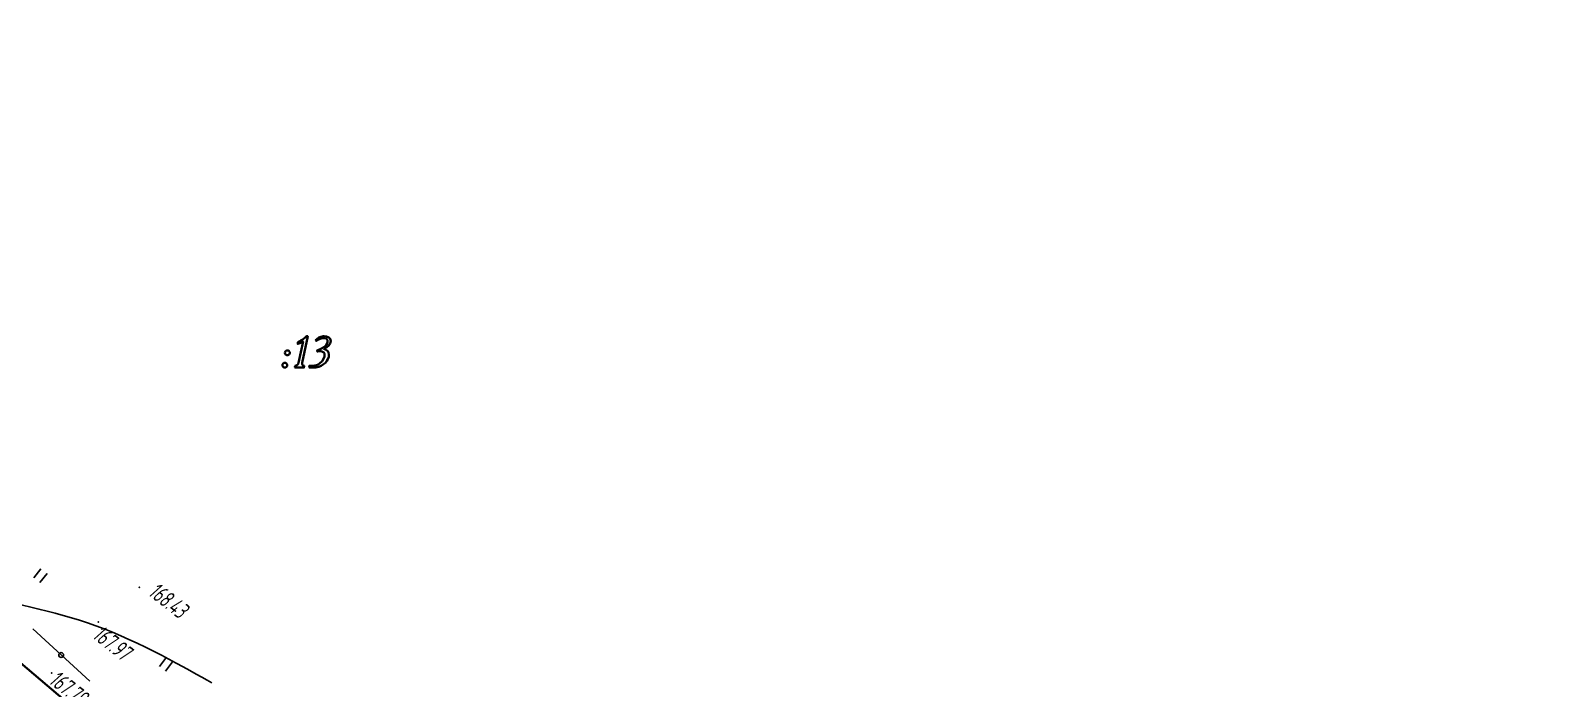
# Model space of a CAD drawing. Header units: millimetres. Extents: x -1799 to 6962, y -1020 to 4121.
# Drawn here: x 6567.4 to 6882.1, y -88.6 to 47.6 of the extents above; entities that cross this region are included whole.
import ezdxf

# ---------------------------------------------------------------- set-up
doc = ezdxf.new("R2010")
doc.units = ezdxf.units.MM
doc.linetypes.add('CONTI', pattern=[0])
doc.layers.add('10', color=1, linetype='Continuous', lineweight=35)
for name, color, linetype in [('GOR_BDEFAULT', 212, 'CONTI'), ('PI_OTDEFAULT', 172, 'CONTI'), ('PI_TTDEFAULT', 5, 'CONTI'), ('SIT_LDEFAULT', 7, 'CONTI'), ('USLZNDEFAULT', 7, 'CONTI')]:
    doc.layers.add(name, color=color, linetype=linetype)
doc.styles.add('eskd', font='spds.shx', dxfattribs={"width": 1.2, "oblique": 15})

# ---------------------------------------------------------------- blocks, each defined once
blk = doc.blocks.new('BL_2011')
at = {"color": 0}
for p, q in [((0, 0), (0, 2.4)), ((1.6, 0), (1.6, 2.4))]:
    blk.add_line(p, q, dxfattribs=at)

msp = doc.modelspace()

# ---------------------------------------------------------------- linework, layer by layer
at = {"layer": '10'}
for points in [[(6793.35, -384.84), (6770.37, -319.07), (6764.77, -303.04), (6757.12, -284.91), (6740.02, -244.43), (6734.48, -237.3), (6720.36, -219.1), (6715.48, -214.91), (6691.38, -194.23), (6670.76, -176.53), (6602.52, -114.87), (6488.07, -17.7), (6445.51, 26.02), (6390.83, 91.9), (6326.94, 163.71), (6272.93, 214.1), (6270.11, 207.68), (6248, 222.4), (6234.43, 228.78), (6235.36, 230.3), (6147.93, 271.03)], [(6272.93, 214.1), (6326.94, 163.71), (6390.83, 91.9), (6445.51, 26.02), (6488.07, -17.7), (6602.52, -114.87), (6670.76, -176.53), (6691.38, -194.23), (6715.48, -214.91), (6720.36, -219.1), (6734.48, -237.3), (6740.02, -244.43), (6757.12, -284.91), (6764.77, -303.04), (6770.37, -319.07), (6793.35, -384.84), (6802.17, -388.78), (6818.27, -433.08), (6818.27, -433.08), (6854.48, -549.11), (6853.3, -551.03), (6857.05, -557.06), (6863, -576.5), (6882.06, -646.69)]]:
    msp.add_lwpolyline(points, dxfattribs=at)
for points in [[(6622.21, -21.79), (6622.15, -22.17), (6624.04, -22.17), (6624.09, -21.79), (6623.87, -21.74), (6623.75, -21.65), (6623.68, -21.42), (6623.68, -21.37), (6623.68, -21.34), (6623.68, -21.31), (6623.68, -21.26), (6623.68, -21.24), (6623.68, -21.2), (6623.68, -21.15), (6624.82, -15.68), (6624.54, -15.68), (6624.39, -15.82), (6624.27, -15.95), (6623.88, -16.26), (6623.68, -16.4), (6623.48, -16.52), (6623.15, -16.72), (6622.79, -16.91), (6622.73, -17.28), (6623.2, -17.09), (6623.84, -16.75), (6622.9, -21.15), (6622.91, -21.18), (6622.89, -21.24), (6622.87, -21.31), (6622.83, -21.41), (6622.75, -21.54), (6622.55, -21.7)], [(6626.42, -16.48), (6626.59, -16.66), (6627.06, -16.35), (6627.61, -16.12), (6627.86, -16.06), (6628.1, -16.06), (6628.47, -16.11), (6628.73, -16.25), (6628.89, -16.46), (6628.94, -16.7), (6628.88, -17.07), (6628.69, -17.41), (6628.42, -17.7), (6628.14, -17.93), (6627.69, -18.2), (6627.39, -18.35), (6627.29, -18.39), (6627.21, -18.42), (6627.2, -18.42), (6627.16, -18.45), (6627.12, -18.47), (6627.01, -18.51), (6626.92, -18.55), (6626.89, -18.56), (6626.82, -18.6), (6626.75, -18.62), (6626.83, -18.84), (6626.87, -18.82), (6626.95, -18.8), (6627.12, -18.79), (6627.3, -18.76), (6627.34, -18.76), (6627.37, -18.76), (6627.54, -18.77), (6627.73, -18.81), (6628.12, -19.03), (6628.26, -19.22), (6628.3, -19.5), (6628.26, -19.9), (6628.11, -20.33), (6627.77, -20.87), (6627.28, -21.34), (6626.97, -21.54), (6626.62, -21.68), (6626.22, -21.76), (6625.77, -21.79), (6625.68, -21.79), (6625.61, -21.79), (6625.36, -21.79), (6625.17, -21.79), (6625.12, -22.17), (6625.16, -22.17), (6625.2, -22.17), (6625.37, -22.17), (6625.54, -22.17), (6625.72, -22.17), (6625.88, -22.17), (6626.52, -22.13), (6627.1, -22), (6627.61, -21.79), (6628.08, -21.49), (6628.46, -21.15), (6628.77, -20.78), (6629, -20.39), (6629.15, -19.97), (6629.2, -19.73), (6629.2, -19.49), (6629.14, -19.07), (6628.96, -18.76), (6628.72, -18.55), (6628.47, -18.4), (6628.32, -18.36), (6628.18, -18.32), (6628.18, -18.27), (6628.75, -17.94), (6629.2, -17.59), (6629.48, -17.18), (6629.58, -16.65), (6629.47, -16.23), (6629.16, -15.92), (6628.72, -15.74), (6628.23, -15.68), (6628.11, -15.68), (6628, -15.68), (6627.56, -15.78), (6627.14, -15.95), (6626.76, -16.19)], [(6620.22, -18.75), (6620.11, -18.91), (6620.08, -19.12), (6620.11, -19.33), (6620.23, -19.49), (6620.4, -19.59), (6620.58, -19.62), (6620.78, -19.59), (6620.94, -19.47), (6621.06, -19.31), (6621.09, -19.12), (6621.09, -19.07), (6621.09, -19.01), (6620.92, -18.73), (6620.77, -18.64), (6620.59, -18.61), (6620.4, -18.64)], [(6619.72, -21.3), (6619.6, -21.46), (6619.57, -21.66), (6619.6, -21.85), (6619.7, -22.02), (6619.86, -22.13), (6620.08, -22.17), (6620.27, -22.13), (6620.44, -22.02), (6620.55, -21.85), (6620.58, -21.66), (6620.58, -21.63), (6620.58, -21.6), (6620.41, -21.29), (6620.25, -21.19), (6620.08, -21.15), (6619.89, -21.19)]]:
    msp.add_lwpolyline(points, close=True, dxfattribs=at)
at = {"layer": 'GOR_BDEFAULT', "color": 212, "elevation": 168, "flags": 128}
msp.add_lwpolyline([(6604.98, -87.42), (6604, -86.87), (6602.91, -86.25), (6601.71, -85.58), (6600.42, -84.86), (6599.04, -84.1), (6597.59, -83.32), (6596.07, -82.51), (6594.49, -81.69), (6592.87, -80.86), (6591.2, -80.04), (6589.51, -79.22), (6587.79, -78.43), (6586.07, -77.66), (6584.34, -76.93), (6582.62, -76.23), (6580.91, -75.59), (6579.21, -74.99), (6577.53, -74.44), (6575.85, -73.92), (6574.18, -73.44), (6572.5, -72.98), (6570.83, -72.55), (6569.14, -72.14), (6567.44, -71.74), (6565.73, -71.36), (6564.01, -70.98), (6562.26, -70.61), (6560.49, -70.23), (6558.69, -69.85), (6556.86, -69.46)], dxfattribs=at)
at = {"layer": 'PI_TTDEFAULT', "color": 5}
for p in [(6589.96, -67.65, 168.43), (6581.47, -74.78, 167.97), (6571.75, -85.35, 167.79)]:
    msp.add_point(p, dxfattribs=at)
at = {"layer": 'SIT_LDEFAULT', "color": 7}
msp.add_line((6579.65, -87.05), (6567.85, -76.25), dxfattribs=at)
msp.add_circle((6573.75, -81.65), 0.5, dxfattribs=at)

# ---------------------------------------------------------------- block references
at = {"layer": 'USLZNDEFAULT', "color": 7, "rotation": 322.0000000000001}
for p in [(6568.08, -65.68), (6594.08, -83.99)]:
    msp.add_blockref('BL_2011', p, dxfattribs=at)

# ---------------------------------------------------------------- texts
at = {"layer": 'PI_OTDEFAULT', "color": 172, "style": 'eskd', "oblique": 10, "width": 0.8}
for s, p in [('168.43', (6591.55, -69.11)), ('167.97', (6579.98, -77.98, -168)), ('167.79', (6570.95, -87.34))]:
    msp.add_text(s, height=3.5, rotation=322, dxfattribs=at).set_placement(p)

doc.saveas('drawing.dxf')
